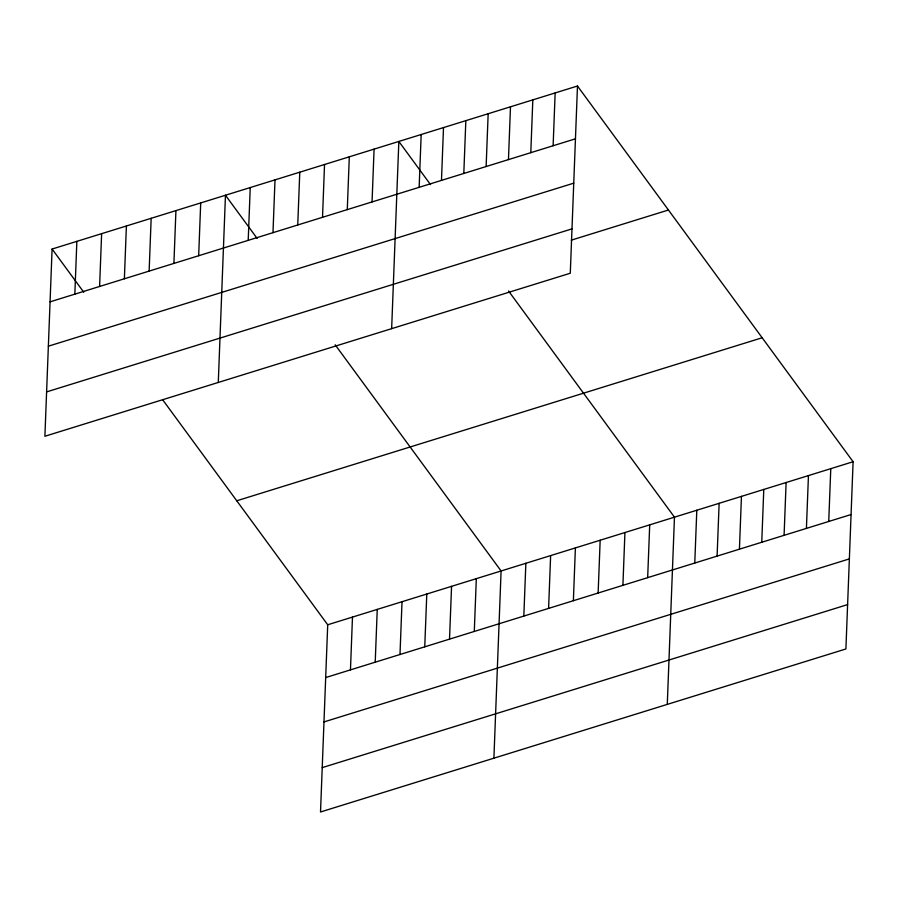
<?xml version="1.0" encoding="UTF-8"?>
<svg xmlns="http://www.w3.org/2000/svg" width="898" height="898" viewBox="0 0 898 898"><rect width="100%" height="100%" fill="white"/><g stroke="black" fill="none" stroke-linecap="round" stroke-linejoin="round"><path stroke-width="1.35" d="M52.095 249.038L44.9 436.26L570.286 273.228L577.481 86.017L52.095 249.038L83.761 292.209M74.837 294.151L76.858 241.349M99.599 286.462L101.631 233.671M124.373 278.784L126.394 225.982M149.135 271.095L151.167 218.293M173.909 263.406L175.929 210.615M198.671 255.728L200.703 202.926M218.281 382.458L225.465 195.248L257.142 238.419M248.207 240.35L250.239 187.559M272.981 232.672L275.001 179.869M297.743 224.983L299.775 172.192M322.517 217.294L324.537 164.502M162.572 399.644L327.714 624.772L320.519 811.983L845.905 648.962L853.1 461.74L577.481 86.017M347.279 209.616L349.311 156.813M350.456 669.874L352.476 617.083M372.053 201.927L374.084 149.135M375.218 662.196L377.25 609.394M391.651 328.657L398.847 141.446L430.524 184.618M399.992 654.507L402.023 601.716M419.153 187.312L421.173 134.52M441.479 180.386L443.5 127.583M424.754 646.818L426.786 594.027M463.806 173.46L465.838 120.658M449.528 639.14L451.559 586.338M486.132 166.534L488.164 113.732M474.29 631.451L476.322 578.66M508.459 159.597L510.491 106.806M493.9 758.181L501.095 570.971L335.167 344.787M530.797 152.671L532.817 99.88M523.826 616.084L525.858 563.282M553.123 145.745L555.155 92.943M548.599 608.395L550.631 555.604M573.373 600.706L575.394 547.915M598.135 593.028L600.167 540.226M622.909 585.339L624.929 532.548M647.671 577.65L649.703 524.859M667.281 704.391L674.465 517.169L508.549 290.986M694.771 563.046L696.803 510.244M717.098 556.109L719.13 503.318M739.424 549.183L741.456 496.392M761.751 542.257L763.783 489.455M784.089 535.331L786.109 482.529M806.415 528.394L808.447 475.603M828.742 521.469L830.773 468.677M50.064 301.84L575.45 138.82M48.357 346.19L573.743 183.17M46.606 391.898L571.992 228.878M571.24 240.17L668.438 210.009M236.758 500.781L762.144 337.76M327.714 624.772L853.1 461.74M325.682 677.563L851.068 514.543M323.976 721.925L849.373 558.904M322.225 767.622L847.611 604.601"/></g></svg>
